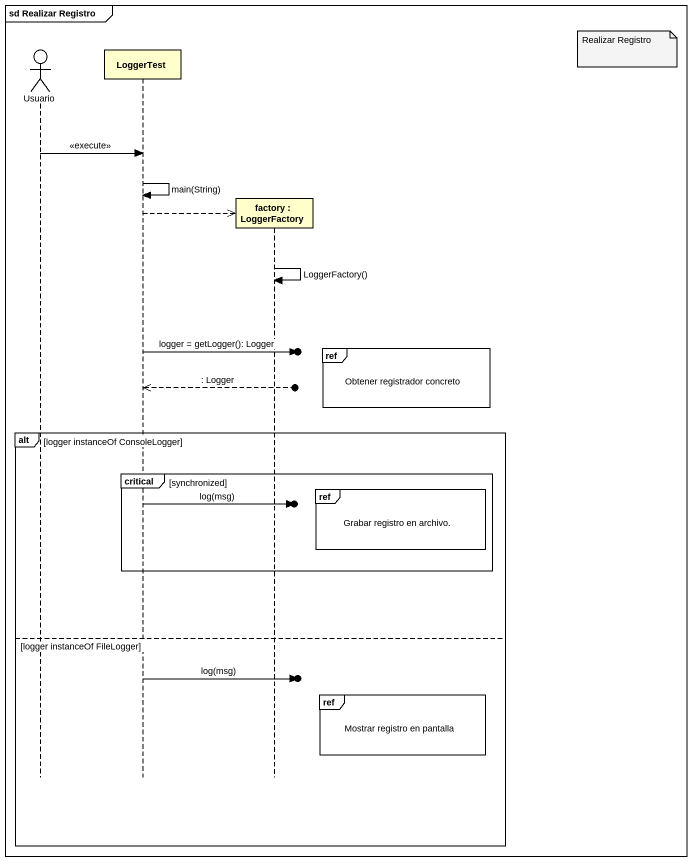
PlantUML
@startuml
mainframe sd Realizar Registro
hide footbox
actor Usuario
participant LoggerTest
participant "factory : LoggerFactory" as factory

note right of factory : Realizar Registro
Usuario -> LoggerTest : <<execute>>
LoggerTest -> LoggerTest : main(String)
LoggerTest -->> factory **
factory -> factory : LoggerFactory()
ref over factory : Obtener registrador concreto
LoggerTest ->o] : logger = getLogger(): Logger
LoggerTest <<--o] : : Logger
alt logger instanceOf ConsoleLogger
  critical synchronized
    ref over factory : Grabar registro en archivo.
    LoggerTest ->o] : log(msg)
  end
else logger instanceOf FileLogger
  LoggerTest ->o] : log(msg)
  ref over factory : Mostrar registro en pantalla
end
@enduml
